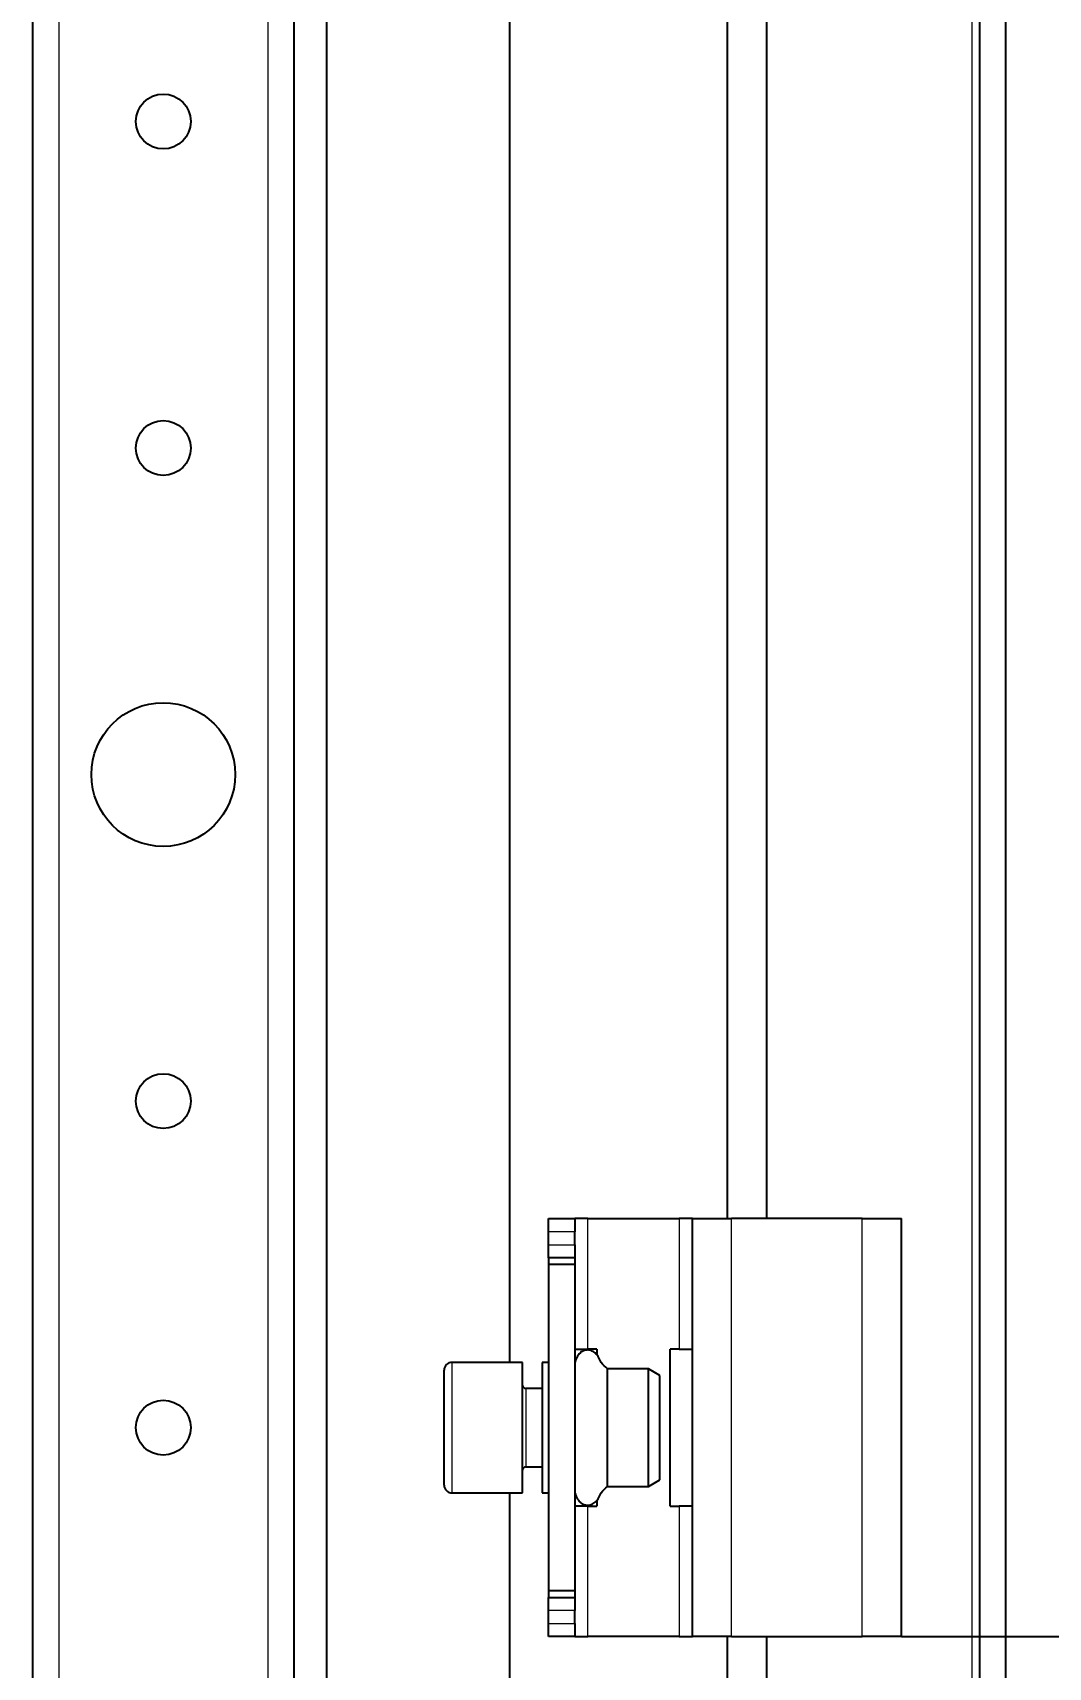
# Model space of a CAD drawing. Header units: millimetres. Extents: x -842 to 1891, y -262 to 1017.
# Drawn here: x 1701.3 to 1779, y -8.6 to 116.6 of the extents above; entities that cross this region are included whole.
import ezdxf

# ---------------------------------------------------------------- set-up
doc = ezdxf.new("R2010")
doc.units = ezdxf.units.MM
doc.layers.add('FORMAT', color=7, linetype='Continuous')
doc.styles.add('SLDTEXTSTYLE0', font='TXT', dxfattribs={"width": 0.75})
doc.dimstyles.new('SLDDIMSTYLE0', dxfattribs={"dimtxt": 20, "dimasz": 10, "dimexe": 0, "dimexo": 0.0625, "dimgap": 5, "dimtad": 2, "dimdec": 1, "dimrnd": 1e-09, "dimzin": 12, "dimdsep": 46, "dimtxsty": 'SLDTEXTSTYLE0', "dimsah": 1, "dimcen": 0.09, "dimadec": 0, "dimazin": 3, "dimtfac": 1, "dimtofl": 0, "dimtmove": 0, "dimatfit": 3, "dimfxl": 0, "dimfrac": 2, "dimtolj": 1, "dimtzin": 12, "dimarcsym": 0})

# ---------------------------------------------------------------- blocks, each defined once
blk = doc.blocks.new('_D_5')
at = {"layer": 'FORMAT'}
for p, q in [((1767.8, 725.79), (1890.8, 725.79)), ((1889.8, 725.79), (1889.8, -6.21)), ((1767.8, -6.21), (1890.8, -6.21))]:
    blk.add_line(p, q, dxfattribs=at)
for points in [[(1889.8, 725.79), (1888.26, 715.79), (1891.34, 715.79)], [(1889.8, -6.21), (1891.34, 3.79), (1888.26, 3.79)]]:
    blk.add_solid(points, dxfattribs=at)
at = {"layer": 'FORMAT', "insert": (1864.02, 337.63), "char_height": 20, "attachment_point": 1, "rotation": 90, "style": 'SLDTEXTSTYLE0'}
blk.add_mtext('732', dxfattribs=at)

msp = doc.modelspace()

# ---------------------------------------------------------------- linework, layer by layer
at = {"color": 7, "linetype": 'Continuous', "lineweight": 25}
for p, q in [((1773.79, -117.71), (1773.79, 837.29)), ((1775.79, -117.71), (1775.79, 837.29)), ((1723.79, 804.29), (1723.79, -84.71)), ((1701.29, 777.29), (1701.29, -57.71)), ((1721.29, 777.29), (1721.29, -57.71)), ((1737.79, 704.79), (1737.79, 14.79)), ((1754.49, 25.79), (1754.49, 221.99)), ((1757.49, 25.79), (1757.49, 221.99)), ((1740.79, 24.79), (1740.79, 25.79)), ((1740.79, 25.79), (1742.79, 25.79)), ((1742.79, 25.79), (1742.79, 24.79)), ((1743.79, 25.79), (1742.79, 25.79)), ((1743.79, 25.79), (1750.79, 25.79)), ((1751.79, 25.79), (1750.79, 25.79)), ((1751.79, -6.21), (1751.79, 25.79)), ((1751.79, 25.79), (1754.79, 25.79)), ((1764.79, 25.79), (1754.79, 25.79)), ((1764.79, 25.79), (1767.79, 25.79)), ((1767.79, -6.21), (1767.79, 25.79)), ((1740.79, 23.79), (1740.79, 24.79)), ((1740.79, 22.79), (1740.79, 23.79)), ((1742.79, 23.79), (1742.79, 24.79)), ((1742.79, 23.79), (1742.79, 22.79)), ((1742.79, 22.79), (1740.79, 22.79)), ((1740.79, 22.79), (1740.79, 22.29)), ((1742.79, 22.79), (1742.79, 22.29)), ((1742.79, 22.29), (1740.79, 22.29)), ((1740.79, 22.29), (1740.79, -2.71)), ((1742.79, 22.29), (1742.79, -2.71)), ((1742.79, 15.79), (1743.79, 15.79)), ((1744.49, 15.79), (1743.79, 15.79)), ((1744.49, 15.79), (1744.49, 15.35)), ((1750.09, 3.79), (1750.09, 15.79)), ((1750.79, 15.79), (1750.09, 15.79)), ((1750.79, 15.79), (1751.79, 15.79)), ((1732.79, 7.54), (1732.79, 14.19)), ((1738.79, 14.79), (1733.39, 14.79)), ((1738.79, 7.24), (1738.79, 14.79)), ((1740.79, 14.79), (1740.29, 14.79)), ((1740.29, 14.79), (1740.29, 13.58)), ((1748.43, 14.29), (1745.29, 14.29)), ((1745.29, 5.29), (1745.29, 14.29)), ((1749.29, 13.79), (1748.43, 14.29)), ((1748.43, 5.29), (1748.43, 14.29)), ((1749.29, 5.79), (1749.29, 13.79)), ((1740.29, 12.79), (1739.04, 12.79)), ((1740.29, 13.58), (1740.29, 4.79)), ((1732.79, 5.39), (1732.79, 7.54)), ((1738.79, 4.79), (1738.79, 7.24)), ((1739.04, 6.79), (1740.29, 6.79)), ((1745.29, 5.29), (1748.43, 5.29)), ((1748.43, 5.29), (1749.29, 5.79)), ((1733.39, 4.79), (1738.79, 4.79)), ((1737.79, 4.79), (1737.79, -15.03)), ((1740.29, 4.79), (1740.79, 4.79)), ((1743.79, 3.79), (1742.79, 3.79)), ((1743.79, 3.79), (1744.49, 3.79)), ((1744.49, 4.24), (1744.49, 3.79)), ((1750.09, 3.79), (1750.79, 3.79)), ((1751.79, 3.79), (1750.79, 3.79)), ((1742.79, -2.71), (1740.79, -2.71)), ((1740.79, -2.71), (1740.79, -3.21)), ((1740.79, -4.21), (1740.79, -3.21)), ((1740.79, -3.21), (1742.79, -3.21)), ((1742.79, -2.71), (1742.79, -3.21)), ((1742.79, -3.21), (1742.79, -4.21)), ((1740.79, -5.21), (1740.79, -4.21)), ((1742.79, -5.21), (1742.79, -4.21)), ((1740.79, -6.21), (1740.79, -5.21)), ((1742.79, -6.21), (1740.79, -6.21)), ((1742.79, -5.21), (1742.79, -6.21)), ((1742.79, -6.21), (1743.79, -6.21)), ((1750.79, -6.21), (1743.79, -6.21)), ((1750.79, -6.21), (1751.79, -6.21)), ((1754.79, -6.21), (1751.79, -6.21)), ((1754.49, -13.51), (1754.49, -6.21)), ((1754.79, -6.21), (1764.79, -6.21)), ((1757.49, -13.51), (1757.49, -6.21)), ((1767.79, -6.21), (1764.79, -6.21))]:
    msp.add_line(p, q, dxfattribs=at)
at = {"color": 8, "linetype": 'Continuous', "lineweight": 18}
for p, q in [((1773.19, 834.69), (1773.19, -115.11)), ((1703.29, 777.29), (1703.29, -57.71)), ((1719.29, 777.29), (1719.29, -57.71)), ((1743.79, 15.79), (1743.79, 25.79)), ((1750.79, 25.79), (1750.79, 15.79)), ((1754.79, -6.21), (1754.79, 25.79)), ((1764.79, -6.21), (1764.79, 25.79)), ((1742.79, 24.79), (1740.79, 24.79)), ((1740.79, 23.79), (1742.79, 23.79)), ((1733.39, 14.79), (1733.39, 7.24)), ((1739.04, 12.79), (1739.04, 6.79)), ((1733.39, 7.24), (1733.39, 4.79)), ((1743.79, -6.21), (1743.79, 3.79)), ((1750.79, 3.79), (1750.79, -6.21)), ((1742.79, -4.21), (1740.79, -4.21)), ((1740.79, -5.21), (1742.79, -5.21))]:
    msp.add_line(p, q, dxfattribs=at)
at = {"color": 7, "linetype": 'Continuous', "lineweight": 25}
for centre, radius in [((1711.29, 109.79), 2.1), ((1711.29, 84.79), 2.1), ((1711.29, 59.79), 5.5), ((1711.29, 34.79), 2.1), ((1711.29, 9.79), 2.1)]:
    msp.add_circle(centre, radius, dxfattribs=at)
for centre, radius, start, end in [((1733.39, 14.19), 0.6, 90, 180), ((1739.04, 13.04), 0.25, 180, 270), ((1739.04, 6.54), 0.25, 90, 180), ((1733.39, 5.39), 0.6, 180, 270)]:
    msp.add_arc(centre, radius, start, end, dxfattribs=at)
for points, knots in [([(1745.29, 14.29), (1745.12, 14.45), (1744.77, 14.75), (1744.58, 15.32), (1744.21, 15.63), (1743.88, 15.76), (1743.52, 15.72), (1743.17, 15.53), (1742.92, 15.17), (1742.84, 14.88), (1742.79, 14.73)], [0, 0, 0, 0, 0.185676, 0.371025, 0.466937, 0.562172, 0.656347, 0.751553, 0.873842, 1, 1, 1, 1]), ([(1742.79, 4.86), (1742.84, 4.71), (1742.92, 4.42), (1743.17, 4.06), (1743.52, 3.87), (1743.88, 3.83), (1744.21, 3.96), (1744.58, 4.27), (1744.77, 4.83), (1745.12, 5.14), (1745.29, 5.29)], [0, 0, 0, 0, 0.126158, 0.248447, 0.343653, 0.437828, 0.533063, 0.628975, 0.814324, 1, 1, 1, 1])]:
    msp.add_open_spline(points, degree=3, knots=knots, dxfattribs=at)

# ---------------------------------------------------------------- dimensions: what is measured, and where the dimension line sits
at = {"layer": 'FORMAT'}
dim = msp.add_linear_dim(base=(1889.8, -6.21), p1=(1767.79, 725.79), p2=(1767.79, -6.21), angle=90, dimstyle='SLDDIMSTYLE0', dxfattribs=at)
dim.commit()
dim.dimension.update_dxf_attribs({"geometry": '_D_5', "text_midpoint": (1889.8, 359.79), "dimtype": 160})

doc.saveas('drawing.dxf')
